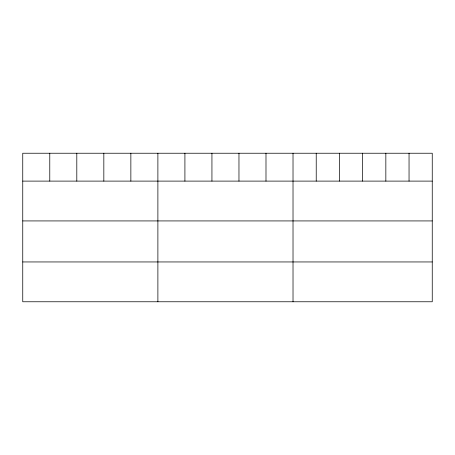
<?xml version="1.0" encoding="UTF-8"?>
<svg xmlns="http://www.w3.org/2000/svg" width="455" height="455" viewBox="0 0 455 455"><rect width="100%" height="100%" fill="white"/><g stroke="black" fill="none" stroke-linecap="round" stroke-linejoin="round"><path stroke-width="0.68" d="M432.25 181.107L432.25 301.767L22.75 301.767L22.75 153.233L432.25 153.233L432.25 181.107L22.75 181.107M22.75 220.925L432.25 220.925M22.75 261.949L432.25 261.949M409.045 153.233L409.045 181.107M385.84 153.233L385.84 181.107M362.635 153.233L362.635 181.107M339.43 153.233L339.43 181.107M316.225 153.233L316.225 181.107M293.02 153.233L293.02 301.767M265.993 153.233L265.993 181.107M238.966 153.233L238.966 181.107M211.939 153.233L211.939 181.107M184.912 153.233L184.912 181.107M157.885 153.233L157.885 301.767M130.858 153.233L130.858 181.107M103.831 153.233L103.831 181.107M76.804 153.233L76.804 181.107M49.777 153.233L49.777 181.107"/></g></svg>
